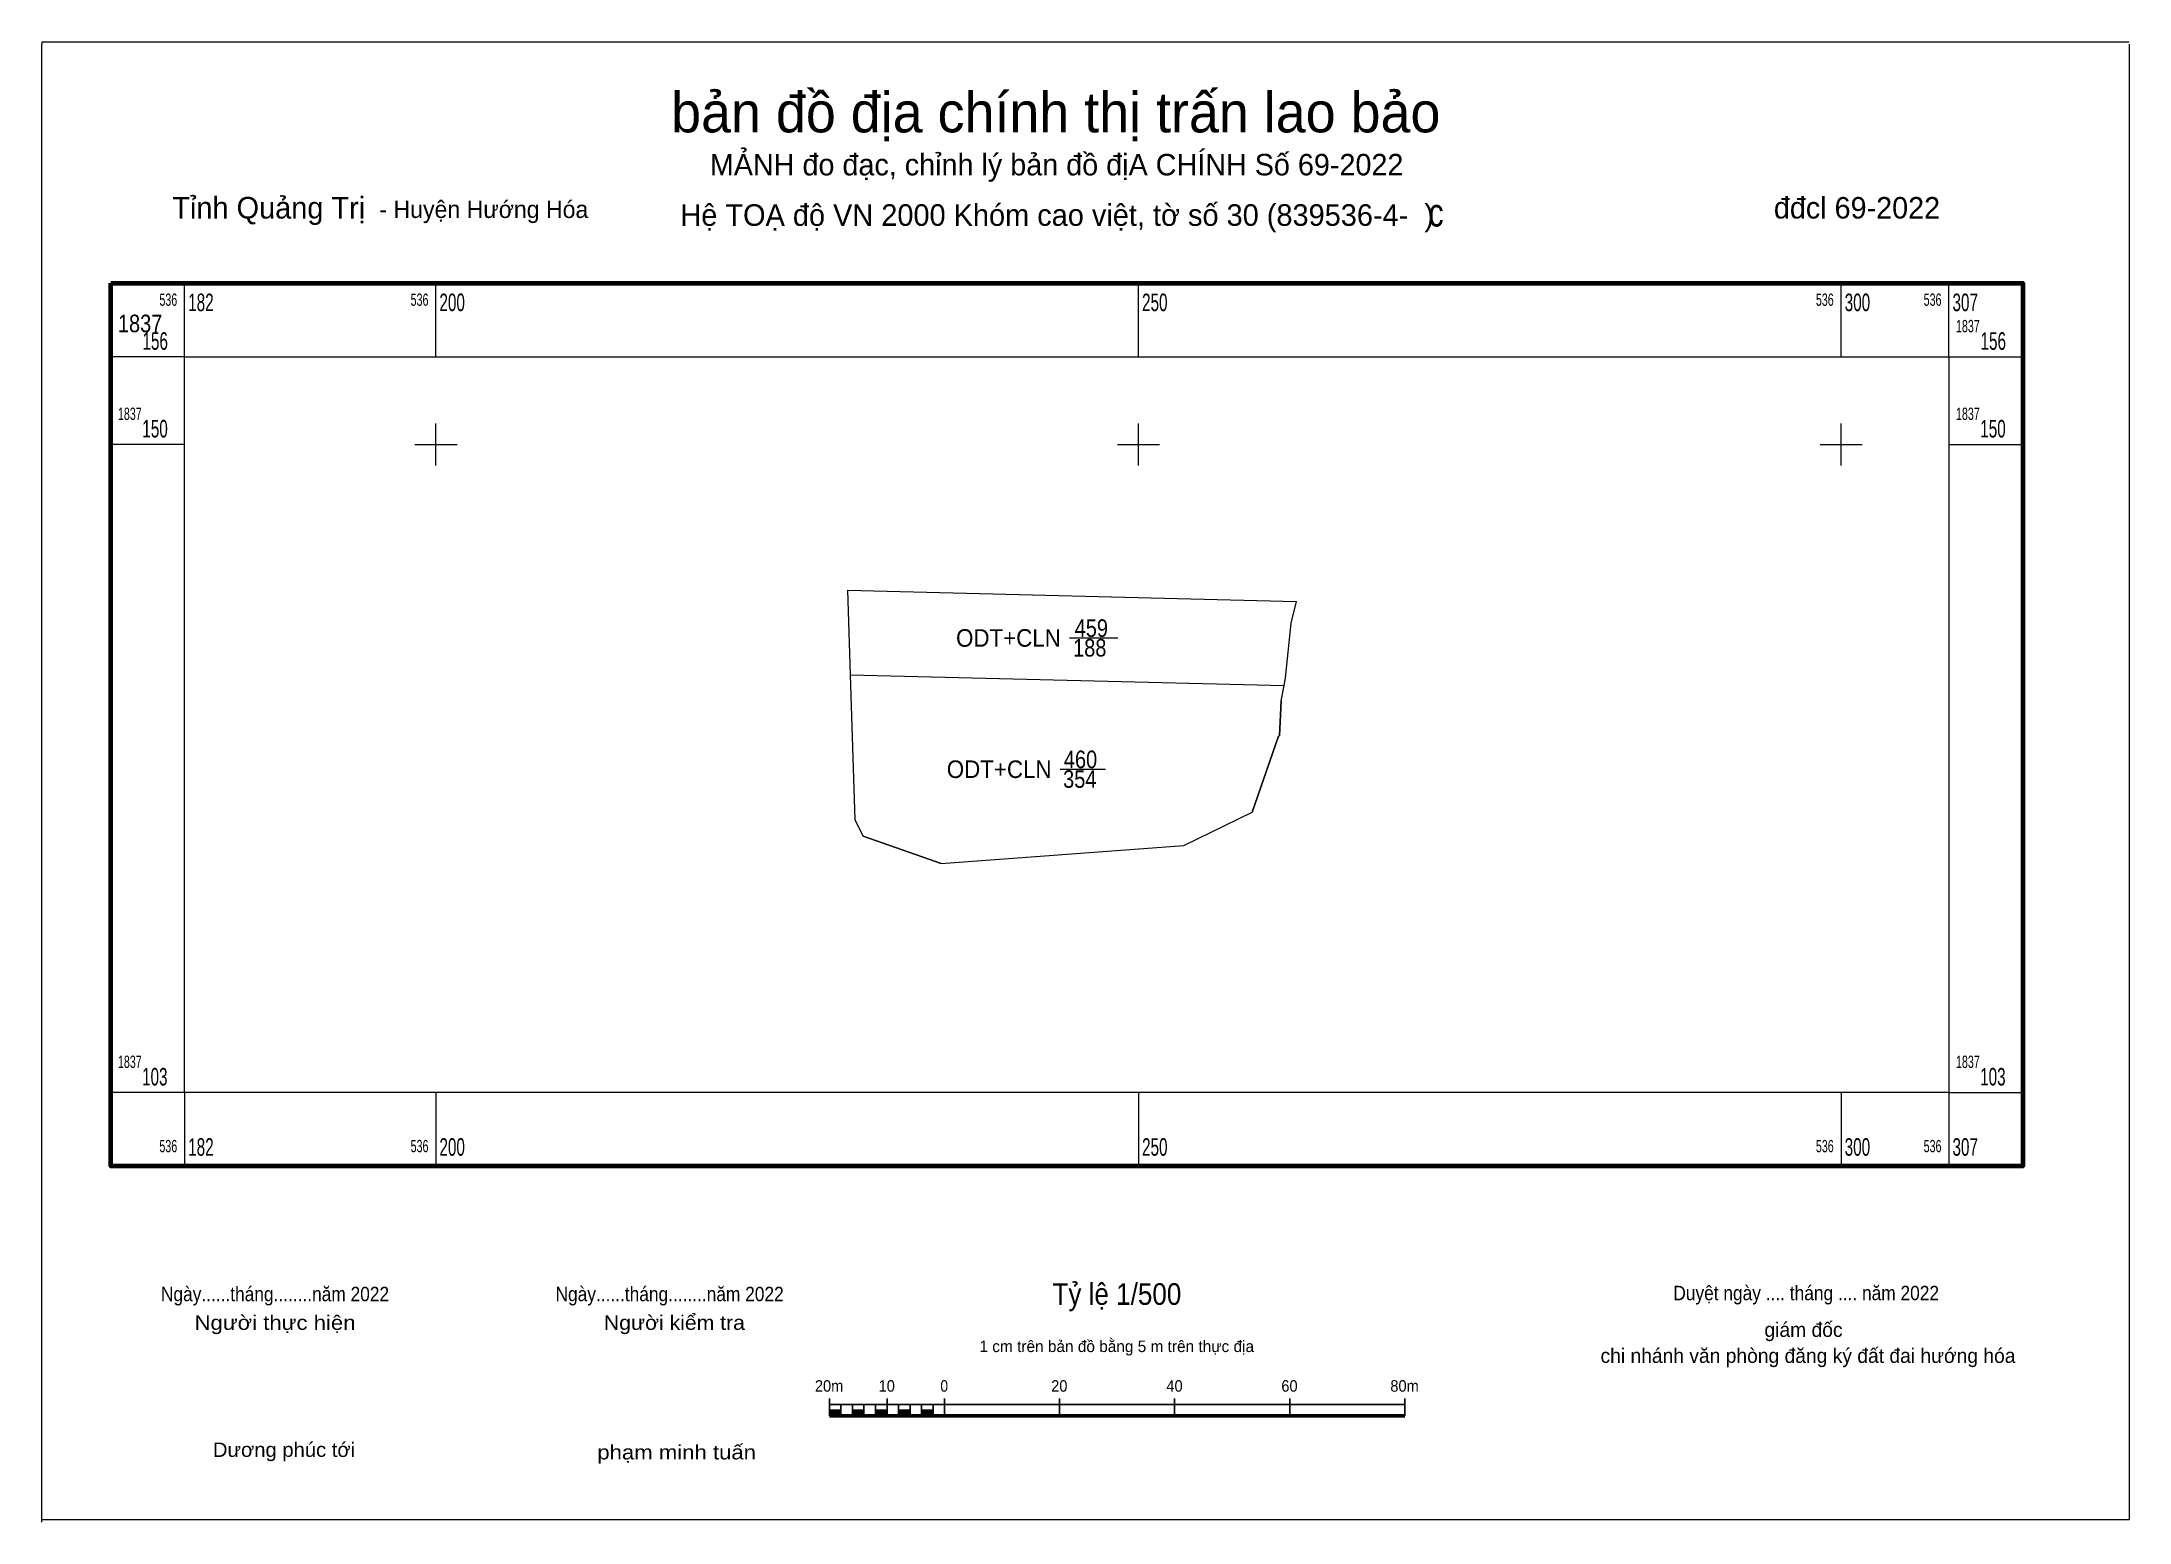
# Model space of a CAD drawing. Header units: metres. Extents: x 536172 to 536320, y 1837073 to 1837179.
import ezdxf
from ezdxf.enums import TextEntityAlignment as Align

# ---------------------------------------------------------------- set-up
doc = ezdxf.new("R2010")
doc.units = ezdxf.units.M
doc.header["$LTSCALE"] = 0.5
for name, color, linetype, lineweight in [('10', 7, 'Continuous', 13), ('11', 7, 'Continuous', 13), ('13', 7, 'Continuous', 13), ('2', 7, 'Continuous', 25), ('23', 7, 'Continuous', 13), ('52', 7, 'Continuous', 13), ('63', 7, 'Continuous', 13), ('9', 7, 'Continuous', 13)]:
    doc.layers.add(name, color=color, linetype=linetype, lineweight=lineweight)
doc.layers.add('20', color=7, linetype='Continuous')
doc.layers.add('4', color=7, linetype='Continuous')

msp = doc.modelspace()

# ---------------------------------------------------------------- hatches: boundary and pattern name
at = {"layer": '2'}
for points in [[(536228.01, 1837080.88), (536228.82, 1837080.88), (536228.82, 1837081.29), (536228.01, 1837081.29)], [(536229.64, 1837080.88), (536230.46, 1837080.88), (536230.46, 1837081.29), (536229.64, 1837081.29)], [(536231.28, 1837080.88), (536232.1, 1837080.88), (536232.1, 1837081.29), (536231.28, 1837081.29)], [(536232.92, 1837080.88), (536233.74, 1837080.88), (536233.74, 1837081.29), (536232.92, 1837081.29)], [(536234.56, 1837080.88), (536235.38, 1837080.88), (536235.38, 1837081.29), (536234.56, 1837081.29)]]:
    msp.add_hatch(color=256, dxfattribs=at).paths.add_polyline_path(points)

# ---------------------------------------------------------------- linework, layer by layer
at = {"layer": '10'}
for q in [(536261.23, 1837138.84), (536229.49, 1837133.62)]:
    msp.add_line((536229.3, 1837139.63), q, dxfattribs=at)
for points in [[(536260.36, 1837132.86), (536260.46, 1837133.39), (536260.86, 1837137.28), (536261.23, 1837138.84)], [(536229.49, 1837133.62), (536229.81, 1837123.29), (536230.4, 1837122.12), (536235.95, 1837120.19), (536253.22, 1837121.46), (536258.09, 1837123.85), (536259.95, 1837129.25), (536260.03, 1837129.26), (536260.15, 1837131.77), (536260.36, 1837132.86)]]:
    msp.add_lwpolyline(points, dxfattribs=at)
at = {"layer": '11'}
for p, q in [((536171.99, 1837178.66), (536320.49, 1837178.66)), ((536320.5, 1837178.5), (536320.5, 1837073.5)), ((536320.49, 1837073.49), (536171.99, 1837073.49))]:
    msp.add_line(p, q, dxfattribs=at)
msp.add_lwpolyline([(536171.95, 1837073.31), (536171.95, 1837178.31), (536171.99, 1837178.66)], dxfattribs=at)
at = {"layer": '13'}
for p, q in [((536245.08, 1837136.24), (536248.52, 1837136.24)), ((536244.42, 1837126.9), (536247.66, 1837126.9))]:
    msp.add_line(p, q, dxfattribs=at)
at = {"layer": '2'}
for p, q in [((536228.01, 1837080.88), (536228.01, 1837082.11)), ((536228.01, 1837081.7), (536268.95, 1837081.7)), ((536228.82, 1837080.88), (536228.82, 1837081.7)), ((536229.64, 1837080.88), (536229.64, 1837081.7)), ((536230.46, 1837080.88), (536230.46, 1837081.7)), ((536231.28, 1837080.88), (536231.28, 1837081.7)), ((536232.1, 1837080.88), (536232.1, 1837082.11)), ((536232.92, 1837080.88), (536232.92, 1837081.7)), ((536233.74, 1837080.88), (536233.74, 1837081.7)), ((536234.56, 1837080.88), (536234.56, 1837081.7)), ((536235.38, 1837080.88), (536235.38, 1837081.7)), ((536236.19, 1837080.88), (536236.19, 1837082.11)), ((536244.38, 1837080.88), (536244.38, 1837082.11)), ((536252.57, 1837080.88), (536252.57, 1837082.11)), ((536260.76, 1837080.88), (536260.76, 1837082.11)), ((536268.95, 1837080.88), (536268.95, 1837082.11))]:
    msp.add_line(p, q, dxfattribs=at)
at = {"layer": '2', "lineweight": 53}
msp.add_line((536228.01, 1837080.88), (536268.95, 1837080.88), dxfattribs=at)
at = {"layer": '2', "lineweight": 13}
for points in [[(536228.01, 1837080.88), (536228.82, 1837080.88), (536228.82, 1837081.29), (536228.01, 1837081.29)], [(536229.64, 1837080.88), (536230.46, 1837080.88), (536230.46, 1837081.29), (536229.64, 1837081.29)], [(536231.28, 1837080.88), (536232.1, 1837080.88), (536232.1, 1837081.29), (536231.28, 1837081.29)], [(536232.92, 1837080.88), (536233.74, 1837080.88), (536233.74, 1837081.29), (536232.92, 1837081.29)], [(536234.56, 1837080.88), (536235.38, 1837080.88), (536235.38, 1837081.29), (536234.56, 1837081.29)]]:
    msp.add_lwpolyline(points, close=True, dxfattribs=at)
at = {"layer": '23'}
for p, q in [((536259.95, 1837129.25), (536258.09, 1837123.85)), ((536259.95, 1837129.25), (536260.03, 1837129.26)), ((536235.95, 1837120.19), (536230.4, 1837122.12))]:
    msp.add_line(p, q, dxfattribs=at)
at = {"layer": '52'}
msp.add_line((536260.15, 1837131.77), (536260.03, 1837129.26), dxfattribs=at)
at = {"layer": '63'}
for p, q in [((536182.12, 1837156.24), (536182.12, 1837161.49)), ((536200, 1837156.24), (536200, 1837161.49)), ((536250, 1837156.24), (536250, 1837161.49)), ((536300, 1837156.24), (536300, 1837161.49)), ((536307.67, 1837156.24), (536307.67, 1837161.49)), ((536182.12, 1837156.24), (536176.87, 1837156.24)), ((536307.67, 1837156.24), (536312.92, 1837156.24)), ((536200, 1837148.5), (536200, 1837151.5)), ((536250, 1837148.5), (536250, 1837151.5)), ((536300, 1837148.5), (536300, 1837151.5)), ((536182.12, 1837150), (536176.87, 1837150)), ((536198.5, 1837150), (536201.5, 1837150)), ((536248.5, 1837150), (536251.5, 1837150)), ((536298.5, 1837150), (536301.5, 1837150)), ((536307.67, 1837150), (536312.92, 1837150)), ((536182.12, 1837103.89), (536176.87, 1837103.89)), ((536182.12, 1837103.89), (536182.12, 1837098.64)), ((536200, 1837103.89), (536200, 1837098.64)), ((536250, 1837103.89), (536250, 1837098.64)), ((536300, 1837103.89), (536300, 1837098.64)), ((536307.67, 1837103.89), (536307.67, 1837098.64)), ((536307.67, 1837103.89), (536312.92, 1837103.89))]:
    msp.add_line(p, q, dxfattribs=at)
at = {"layer": '63', "lineweight": 70}
msp.add_lwpolyline([(536176.87, 1837161.49), (536312.92, 1837161.49), (536312.92, 1837098.64), (536176.87, 1837098.64)], close=True, dxfattribs=at)
at = {"layer": '63'}
msp.add_lwpolyline([(536182.12, 1837156.24), (536307.67, 1837156.24), (536307.67, 1837103.89), (536182.12, 1837103.89)], close=True, dxfattribs=at)
at = {"layer": '9'}
msp.add_line((536229.49, 1837133.62), (536260.36, 1837132.86), dxfattribs=at)

# ---------------------------------------------------------------- texts
at = {"layer": '13', "width": 0.85}
for s, p in [('459', (536246.64, 1837136.31)), ('460', (536245.87, 1837126.97))]:
    msp.add_text(s, height=1.25, dxfattribs=at).set_placement(p, align=Align.CENTER)
at = {"layer": '2'}
for s, height, p in [('bản đồ địa chính thị trấn lao bảo', 2.865, (536244.11, 1837172.21)), ('MẢNH đo đạc, chỉnh lý bản đồ địA CHÍNH Số 69-2022', 1.53, (536244.17, 1837169.15)), ('Hệ TOẠ độ VN 2000 Khóm cao việt, tờ số 30 (839536-4-  )', 1.539, (536244.21, 1837165.56)), ('giám đốc', 1.024, (536297.32, 1837086.5)), ('1 cm trên bản đồ bằng 5 m trên thực địa', 0.8188, (536248.45, 1837085.42)), ('chi nhánh văn phòng đăng ký đất đai hướng hóa', 1.024, (536297.64, 1837084.65))]:
    msp.add_text(s, height=height, dxfattribs=at).set_placement(p, align=Align.CENTER)
for s, height, p in [('Tỉnh Quảng Trị ', 1.539, (536181.24, 1837166.08)), ('- Huyện Hướng Hóa', 1.228, (536195.98, 1837166.12))]:
    msp.add_text(s, height=height, dxfattribs=at).set_placement(p)
msp.add_text(' đđcl 69-2022', height=1.53, dxfattribs=at).set_placement((536307.04, 1837166.08), align=Align.RIGHT)
at = {"layer": '2', "width": 0.95}
for p in [(536244.47, 1837135.61), (536243.81, 1837126.27)]:
    msp.add_text('ODT+CLN', height=1.25, dxfattribs=at).set_placement(p, align=Align.RIGHT)
at = {"layer": '2'}
for s, height, width, p in [('Ngày......tháng........năm 2022', 1.024, 0.9, (536188.55, 1837089.04)), ('Ngày......tháng........năm 2022', 1.024, 0.9, (536216.63, 1837089.04)), ('Tỷ lệ 1/500', 1.54, 0.9, (536248.46, 1837088.78)), ('Duyệt ngày .... tháng .... năm 2022', 1.024, 0.9, (536297.51, 1837089.11)), ('Người kiểm tra', 1.024, 1.1, (536216.97, 1837087)), ('Người thực hiện', 1.024, 1.15, (536188.55, 1837087)), ('20m', 0.819, 0.95, (536227.98, 1837082.6)), ('10', 0.819, 0.95, (536232.08, 1837082.6)), ('0', 0.819, 0.9, (536236.17, 1837082.6)), ('20', 0.819, 0.95, (536244.36, 1837082.6)), ('40', 0.819, 0.95, (536252.56, 1837082.6)), ('60', 0.819, 0.95, (536260.74, 1837082.6)), ('80m', 0.819, 0.95, (536268.93, 1837082.6)), ('Dương phúc tới', 1.024, 1.05, (536189.19, 1837077.96)), ('phạm minh tuấn', 1.024, 1.15, (536217.13, 1837077.78))]:
    msp.add_text(s, height=height, dxfattribs=dict(at, width=width)).set_placement(p, align=Align.CENTER)
at = {"layer": '20', "width": 0.8}
msp.add_text('c', height=2, dxfattribs=at).set_placement((536271.17, 1837165.51), align=Align.CENTER)
at = {"layer": '4', "width": 0.85}
for s, p in [(' 188', (536246.33, 1837134.91)), (' 354', (536245.62, 1837125.57))]:
    msp.add_text(s, height=1.25, dxfattribs=at).set_placement(p, align=Align.CENTER)
at = {"layer": '63', "width": 0.65}
for s, height, p in [('536', 0.875, (536181.59, 1837159.87)), ('536', 0.875, (536199.47, 1837159.87)), ('536', 0.875, (536299.47, 1837159.87)), ('536', 0.875, (536307.14, 1837159.87)), ('156', 1.25, (536180.93, 1837156.74)), ('156', 1.25, (536311.73, 1837156.74)), ('150', 1.25, (536180.92, 1837150.5)), ('150', 1.25, (536311.71, 1837150.5)), ('103', 1.25, (536180.9, 1837104.39)), ('103', 1.25, (536311.7, 1837104.39)), ('536', 0.875, (536181.59, 1837099.64)), ('536', 0.875, (536199.47, 1837099.64)), ('536', 0.875, (536299.47, 1837099.64)), ('536', 0.875, (536307.14, 1837099.64))]:
    msp.add_text(s, height=height, dxfattribs=at).set_placement(p, align=Align.RIGHT)
at = {"layer": '63'}
for s, height, width, p in [('182', 1.25, 0.65, (536182.37, 1837159.49)), ('200', 1.25, 0.65, (536200.25, 1837159.49)), ('250', 1.25, 0.65, (536250.25, 1837159.49)), ('300', 1.25, 0.65, (536300.25, 1837159.49)), ('307', 1.25, 0.65, (536307.92, 1837159.49)), ('1837', 1.25, 0.85, (536177.37, 1837157.99)), ('1837', 0.875, 0.65, (536308.17, 1837157.99)), ('1837', 0.875, 0.65, (536177.37, 1837151.75)), ('1837', 0.875, 0.65, (536308.17, 1837151.75)), ('1837', 0.875, 0.65, (536177.37, 1837105.64)), ('1837', 0.875, 0.65, (536308.17, 1837105.64)), ('182', 1.25, 0.65, (536182.37, 1837099.39)), ('200', 1.25, 0.65, (536200.25, 1837099.39)), ('250', 1.25, 0.65, (536250.25, 1837099.39)), ('300', 1.25, 0.65, (536300.25, 1837099.39)), ('307', 1.25, 0.65, (536307.92, 1837099.39))]:
    msp.add_text(s, height=height, dxfattribs=dict(at, width=width)).set_placement(p)

doc.saveas('drawing.dxf')
